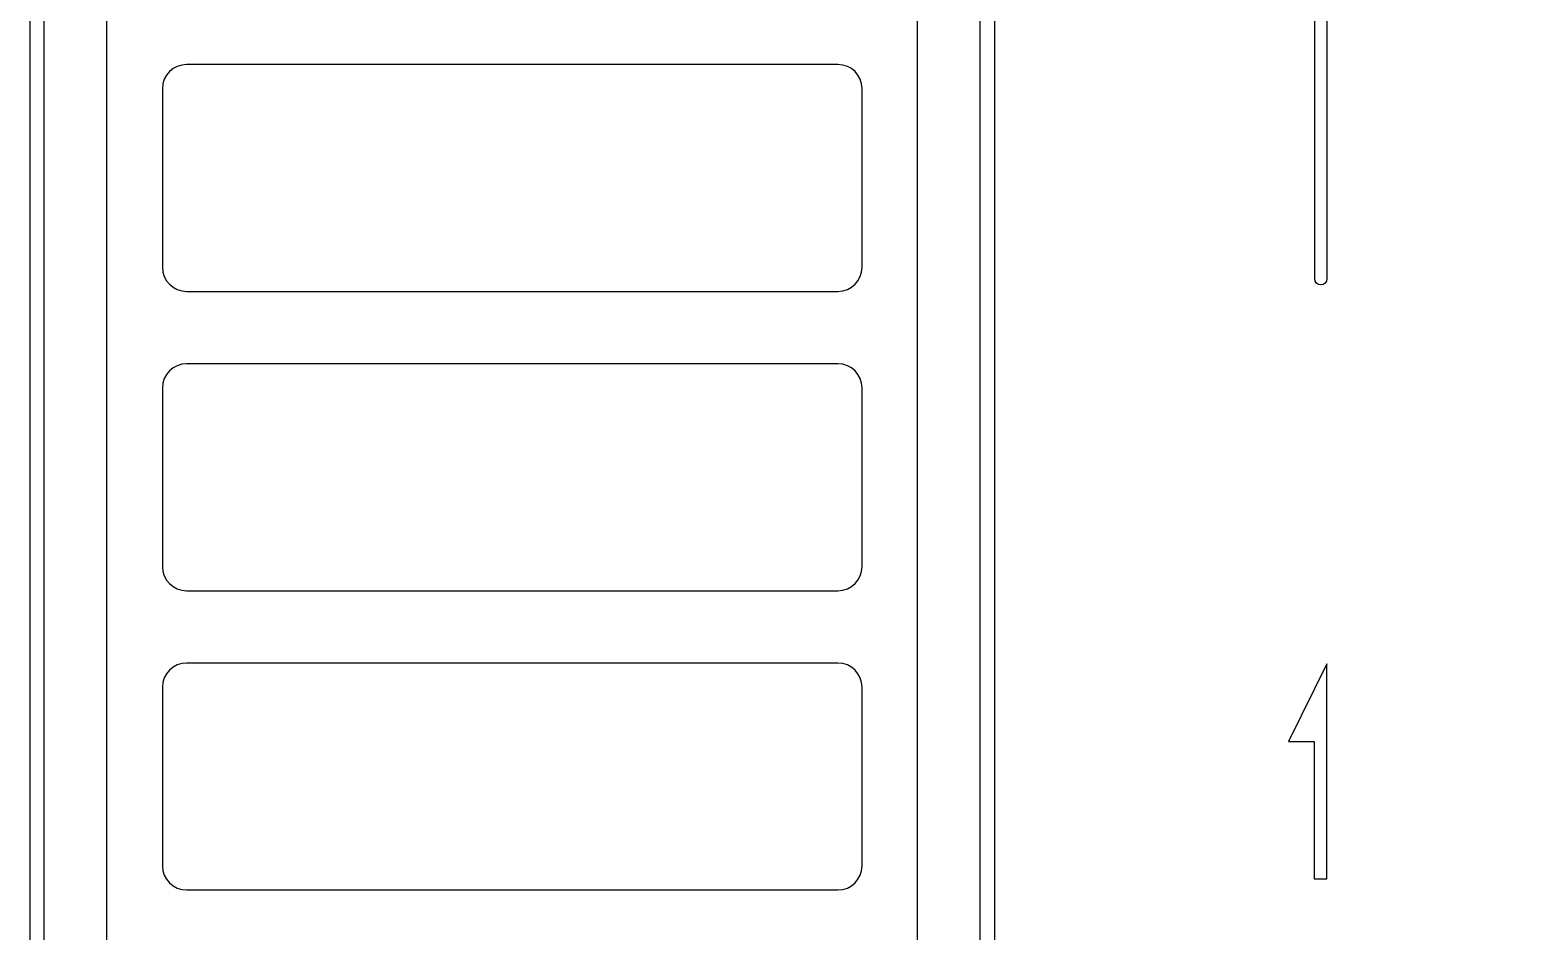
# Model space of a CAD drawing. Header units: millimetres. Extents: x 4086 to 8318, y 123 to 1549.
# Drawn here: x 7030.67 to 7061.46, y 1139.72 to 1158.4 of the extents above; entities that cross this region are included whole.
import ezdxf

# ---------------------------------------------------------------- set-up
doc = ezdxf.new("R2010")
doc.units = ezdxf.units.MM
doc.layers.add('20_ALL_FEATURES', color=7, linetype='Continuous')
doc.layers.add('layer 3', color=7, linetype='Continuous')

msp = doc.modelspace()

# ---------------------------------------------------------------- linework, layer by layer
at = {"layer": '20_ALL_FEATURES', "color": 7, "linetype": 'Continuous'}
for p, q in [((7032.273, 1120.425), (7032.273, 1174.425)), ((7049.073, 1120.425), (7049.073, 1174.425)), ((7030.673, 1167.875), (7030.673, 1118.875)), ((7050.673, 1118.875), (7050.673, 1167.875)), ((7030.973, 1119.125), (7030.973, 1167.575)), ((7050.373, 1119.125), (7050.373, 1167.575)), ((7047.423, 1157.675), (7033.923, 1157.675)), ((7033.423, 1157.175), (7033.423, 1153.475)), ((7047.923, 1153.475), (7047.923, 1157.175)), ((7033.923, 1152.975), (7047.423, 1152.975)), ((7047.423, 1151.475), (7033.923, 1151.475)), ((7033.423, 1150.975), (7033.423, 1147.275)), ((7047.923, 1147.275), (7047.923, 1150.975)), ((7033.923, 1146.775), (7047.423, 1146.775)), ((7047.423, 1145.275), (7033.923, 1145.275)), ((7033.423, 1144.775), (7033.423, 1141.075)), ((7047.923, 1141.075), (7047.923, 1144.775)), ((7033.923, 1140.575), (7047.423, 1140.575))]:
    msp.add_line(p, q, dxfattribs=at)
for centre, start, end in [((7033.923, 1157.175), 90, 180), ((7047.423, 1157.175), 0, 90), ((7033.923, 1153.475), 180, 270), ((7047.423, 1153.475), 270, 0), ((7033.923, 1150.975), 90, 180), ((7047.423, 1150.975), 0, 90), ((7033.923, 1147.275), 180, 270), ((7047.423, 1147.275), 270, 0), ((7033.923, 1144.775), 90, 180), ((7047.423, 1144.775), 0, 90), ((7033.923, 1141.075), 180, 270), ((7047.423, 1141.075), 270, 0)]:
    msp.add_arc(centre, 0.5, start, end, dxfattribs=at)
at = {"layer": 'layer 3'}
for points, knots in [([(7061.335, 1168.036), (7061.335, 1168.036), (7057.304, 1168.036), (7057.304, 1168.036), (7057.304, 1168.036), (7057.304, 1168.036), (7057.304, 1153.233), (7057.304, 1153.233), (7057.304, 1153.233), (7057.304, 1153.164), (7057.36, 1153.108), (7057.429, 1153.108), (7057.429, 1153.108), (7057.498, 1153.108), (7057.554, 1153.164), (7057.554, 1153.233), (7057.554, 1153.233), (7057.554, 1153.233), (7057.554, 1167.786), (7057.554, 1167.786), (7057.554, 1167.786), (7057.554, 1167.786), (7061.335, 1167.786), (7061.335, 1167.786), (7061.335, 1167.786), (7061.404, 1167.786), (7061.46, 1167.842), (7061.46, 1167.911), (7061.46, 1167.911), (7061.46, 1167.98), (7061.404, 1168.036), (7061.335, 1168.036)], [0, 0, 0, 0, 0.111111, 0.111111, 0.111111, 0.111111, 0.222222, 0.222222, 0.222222, 0.222222, 0.333333, 0.333333, 0.333333, 0.333333, 0.444444, 0.444444, 0.444444, 0.444444, 0.555556, 0.555556, 0.555556, 0.555556, 0.666667, 0.666667, 0.666667, 0.666667, 0.777778, 0.777778, 0.777778, 0.777778, 1, 1, 1, 1]), ([(7057.294, 1140.805), (7057.294, 1140.805), (7057.294, 1143.649), (7057.294, 1143.649), (7057.294, 1143.649), (7057.294, 1143.649), (7056.762, 1143.649), (7056.762, 1143.649), (7056.762, 1143.649), (7056.762, 1143.649), (7057.554, 1145.261), (7057.554, 1145.261), (7057.554, 1145.261), (7057.554, 1145.261), (7057.554, 1143.836), (7057.554, 1143.836), (7057.554, 1143.836), (7057.554, 1143.836), (7057.554, 1143.649), (7057.554, 1143.649), (7057.554, 1143.649), (7057.554, 1143.649), (7057.554, 1140.805), (7057.554, 1140.805), (7057.554, 1140.805), (7057.554, 1140.805), (7057.294, 1140.805), (7057.294, 1140.805)], [0, 0, 0, 0, 0.125, 0.125, 0.125, 0.125, 0.25, 0.25, 0.25, 0.25, 0.375, 0.375, 0.375, 0.375, 0.5, 0.5, 0.5, 0.5, 0.625, 0.625, 0.625, 0.625, 0.75, 0.75, 0.75, 0.75, 1, 1, 1, 1])]:
    msp.add_open_spline(points, degree=3, knots=knots, dxfattribs=at)

doc.saveas('drawing.dxf')
